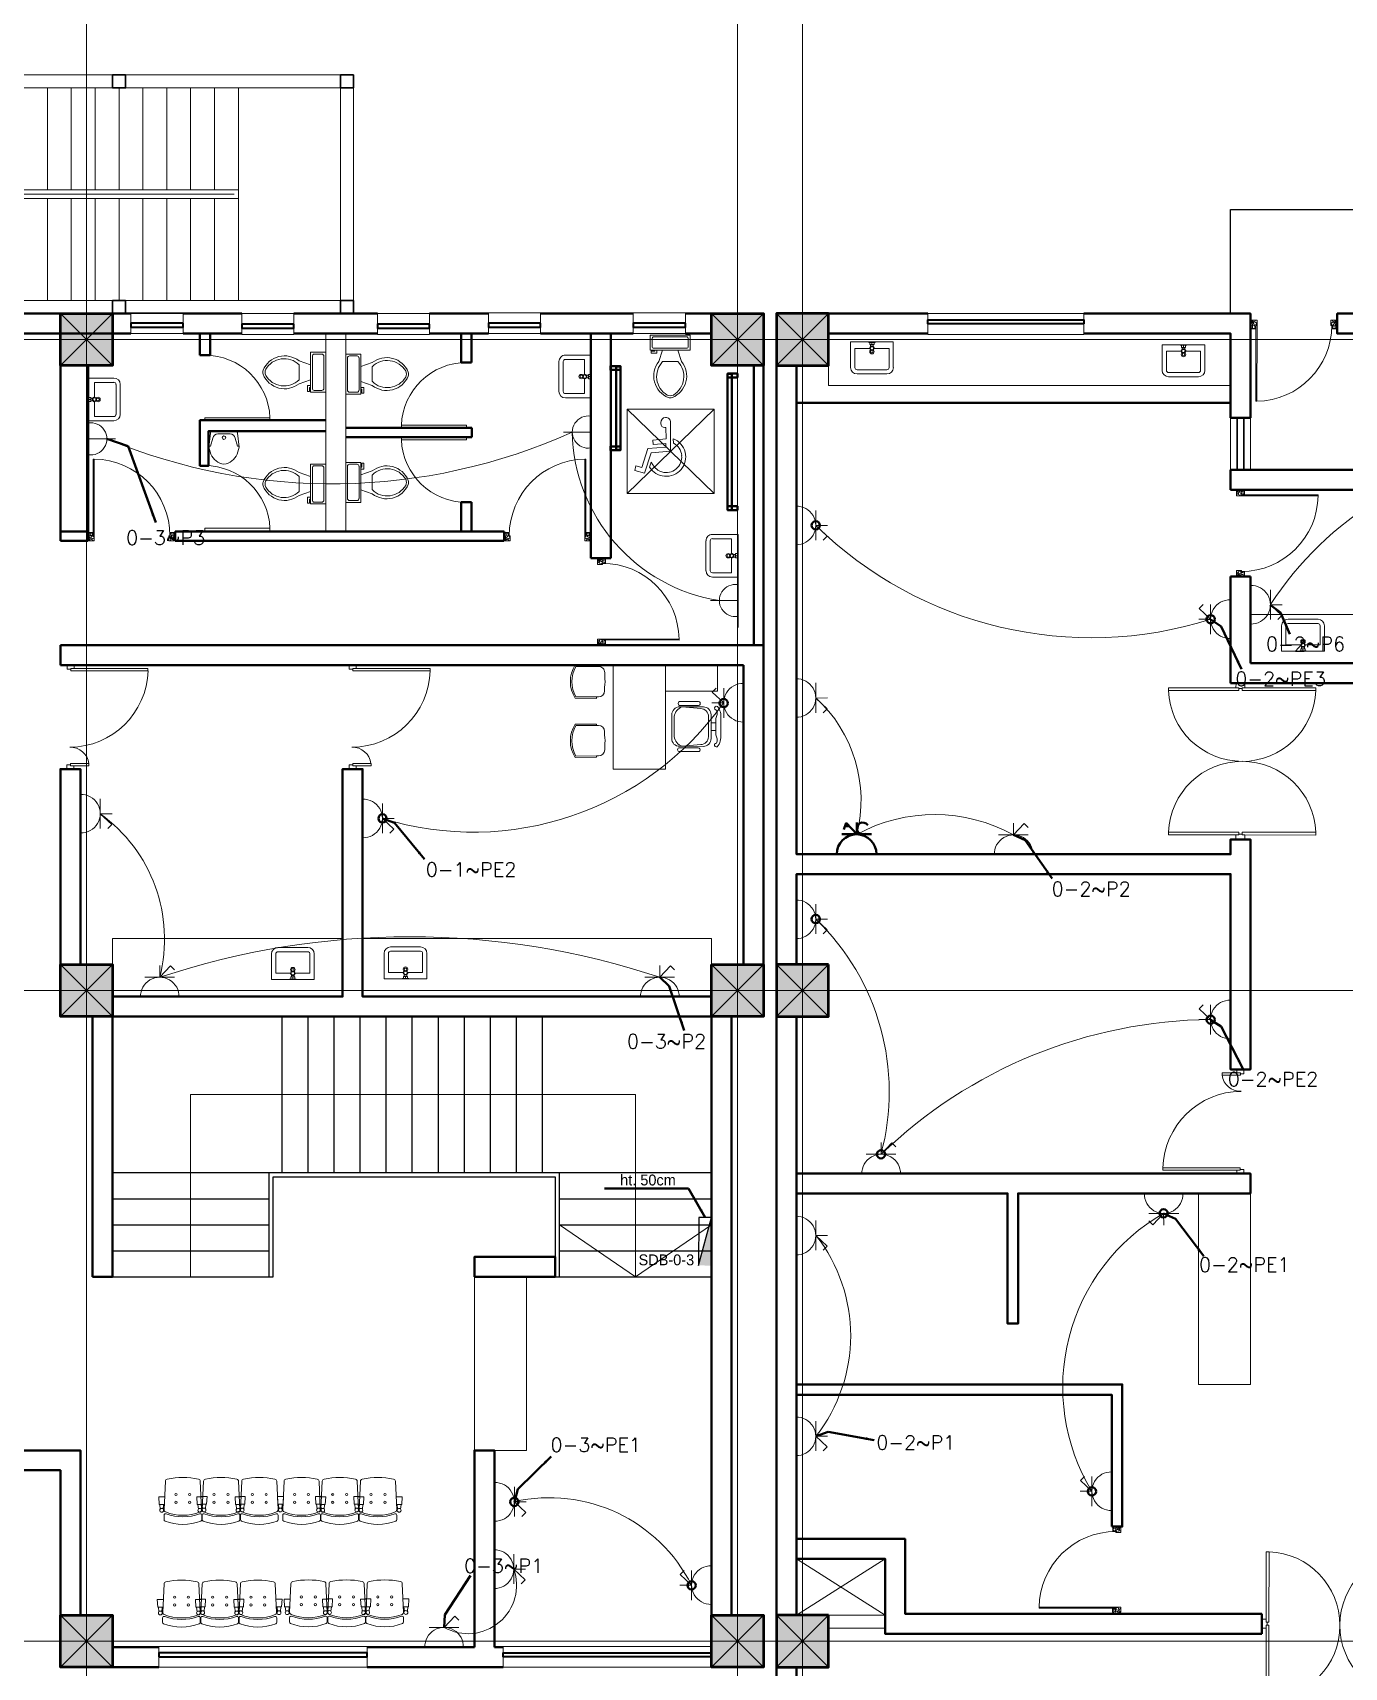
# Model space of a CAD drawing. Header units: millimetres. Extents: x 2390631 to 3337895, y 3598750 to 3969149.
# Drawn here: x 2454406 to 2469517, y 3828418 to 3847255 of the extents above; entities that cross this region are included whole.
import ezdxf

# ---------------------------------------------------------------- set-up
doc = ezdxf.new("R2010")
doc.units = ezdxf.units.MM
doc.header["$MEASUREMENT"] = 0
doc.linetypes.add('CENTER', pattern=[2, 1.25, -0.25, 0.25, -0.25])
doc.linetypes.add('DASHED', pattern=[0.75, 0.5, -0.25])
for name, color, linetype, lineweight in [('0newfurnture', 30, 'Continuous', 15), ('4 DB BOXES', 3, 'Continuous', 25), ('5 A power', 220, 'Continuous', 9), ('5 DB BOXES', 3, 'Continuous', 25), ('centreline', 52, 'CENTER', 5), ('Column-0.5', 14, 'Continuous', 50), ('Dimension- 0.15', 114, 'Continuous', 15), ('Dimension-137.5', 86, 'Continuous', 13), ('door', 41, 'Continuous', 5), ('Door Opening-0.09', 253, 'Continuous', 9), ('Frame-0.3', 24, 'Continuous', 30), ('furniture', 34, 'Continuous', 15), ('Furniture Hospital-0.09', 44, 'Continuous', 9), ('Hatch', 9, 'Continuous', 9), ('hidden lines', 205, 'DASHED', 5), ('Metal  workt-0.2', 13, 'Continuous', 20), ('Power Sockets City supply', 141, 'Continuous', 13), ('Sill Level', 140, 'Continuous', 20), ('stairs', 6, 'Continuous', 25), ('T-Fixture-0.09', 255, 'Continuous', 9), ('WALL 0.2', 7, 'Continuous', 20), ('wall 0.4', 7, 'Continuous', 40), ('WINDOW', 152, 'Continuous', 30), ('Windows Plan', 152, 'Continuous', 35)]:
    doc.layers.add(name, color=color, linetype=linetype, lineweight=lineweight)
for name, color, linetype in [('power socket Generator', 210, 'CENTER'), ('wire powered ups', 3, 'Continuous'), ('Wires', 1, 'Continuous')]:
    doc.layers.add(name, color=color, linetype=linetype)
doc.styles.add('arial.', font='arial.ttf')
doc.styles.add('romans', font='romans.shx')
doc.styles.get("Standard").update_dxf_attribs({"font": 'arial.ttf'})
doc.dimstyles.get("Standard").update_dxf_attribs({"dimtxt": 500, "dimasz": 100, "dimexe": 100, "dimexo": 200, "dimgap": 0.09, "dimtad": 0, "dimtoh": 1, "dimdec": 0, "dimzin": 0, "dimdsep": 46, "dimtxsty": 'Standard', "dimblk": 'DOT', "dimcen": 0, "dimclrd": 256, "dimclre": 256, "dimclrt": 256, "dimadec": 0, "dimazin": 0, "dimtfac": 1, "dimtdec": 0, "dimtofl": 0, "dimtmove": 0, "dimatfit": 3, "dimfxl": 1, "dimtolj": 1, "dimtzin": 0, "dimlwd": -1, "dimlwe": -1, "dimarcsym": 1})

# ---------------------------------------------------------------- blocks, each defined once
blk = doc.blocks.new("door 3'3")
at = {"layer": 'door'}
for p, q in [((82769.36, -31237.4), (82769.36, -31203.37)), ((82769.84, -31203.37), (82769.36, -31203.37)), ((82769.84, -31237.4), (82769.84, -31203.37))]:
    blk.add_line(p, q, dxfattribs=at)
at = {"layer": 'door', "ltscale": 80}
for points in [[(82769.84, -31239.84), (82767.36, -31239.84), (82767.36, -31239.37), (82766.88, -31239.37), (82766.88, -31236.38), (82767.36, -31236.38), (82767.36, -31235.91), (82769.36, -31235.91), (82769.36, -31237.4), (82769.84, -31237.4)], [(82802.93, -31239.84), (82805.41, -31239.84), (82805.41, -31239.37), (82805.88, -31239.37), (82805.88, -31236.38), (82805.41, -31236.38), (82805.41, -31235.91), (82803.4, -31235.91), (82803.4, -31237.4), (82802.93, -31237.4)]]:
    blk.add_lwpolyline(points, close=True, dxfattribs=at)
blk.add_arc((82769.36, -31237.4), 34.04, 0, 89.20471, dxfattribs=at)
at = {"layer": 'Hatch'}
for centre, radius, start, end in [((82768.07, -31239.12), 3.04, 64.81981, 103.53483), ((82757.2, -31236.2), 10.64, 342.68423, 1.60142), ((82764.36, -31235.92), 4.57, 311.03249, 0.21009), ((82804.7, -31239.12), 3.04, 76.46517, 115.18019), ((82808.41, -31235.92), 4.57, 179.78991, 228.96751), ((82815.57, -31236.2), 10.64, 178.39858, 197.31577), ((82767.7, -31239.85), 2.68, 36.75824, 107.53286), ((82767.27, -31240.34), 1.96, 14.76809, 101.35249), ((82767.3, -31236.13), 3.25, 271.0473, 321.53187), ((82805.07, -31239.85), 2.68, 72.46714, 143.24176), ((82805.47, -31236.13), 3.25, 218.46813, 268.9527), ((82805.49, -31240.34), 1.96, 78.64751, 165.23191)]:
    blk.add_arc(centre, radius, start, end, dxfattribs=at)
blk = doc.blocks.new('MAIN DOOR')
at = {"layer": 'door', "ltscale": 1000}
for points in [[(2313.47, 188.53), (2347.4, 188.53), (2347.4, 187.28), (2313.47, 187.28)], [(2381.32, 188.53), (2348.88, 188.53), (2348.88, 187.28), (2381.32, 187.28)]]:
    blk.add_lwpolyline(points, close=True, dxfattribs=at)
for points in [[(2346.08, 190.6), (2346.08, 188.53)], [(2348.88, 188.12), (2347.4, 188.12), (2347.4, 188.53), (2346.08, 188.53), (2346.08, 190.6), (2350.2, 190.6)], [(2347.4, 188.12), (2348.88, 188.12), (2348.88, 188.53), (2350.2, 188.53), (2350.2, 190.6), (2346.08, 190.6)], [(2350.2, 190.6), (2350.2, 188.53)], [(2313.41, 120.66), (2347.33, 120.66), (2347.33, 121.91), (2313.41, 121.91), (2313.41, 120.66)], [(2348.82, 121.07), (2347.33, 121.07), (2347.33, 120.66), (2346.01, 120.66), (2346.01, 118.6), (2350.14, 118.6)], [(2347.33, 121.07), (2348.82, 121.07), (2348.82, 120.66), (2350.14, 120.66), (2350.14, 118.6), (2346.01, 118.6)], [(2346.01, 118.6), (2346.01, 120.66)], [(2381.26, 120.66), (2348.82, 120.66), (2348.82, 121.91), (2381.26, 121.91), (2381.26, 120.66)], [(2350.14, 118.6), (2350.14, 120.66)]]:
    blk.add_lwpolyline(points, dxfattribs=at)
at = {"layer": 'Door Opening-0.09', "ltscale": 1000}
for centre, radius, start, end in [((2347.4, 188.53), 33.94, 182.11678, 357.88255), ((2347.33, 120.66), 33.95, 2.11669, 177.88264)]:
    blk.add_arc(centre, radius, start, end, dxfattribs=at)
at = {"layer": 'WINDOW', "ltscale": 5}
blk.add_line((2350.14, 190.6), (2350.14, 190.6), dxfattribs=at)
blk = doc.blocks.new('BANCAS')
at = {"layer": 'Furniture Hospital-0.09'}
for p, q in [((-0.236, -0.247), (-0.314, -0.247)), ((-0.309, -0.347), (-0.314, -0.247)), ((-0.241, -0.347), (-0.309, -0.347)), ((-0.294, -0.405), (-0.3, -0.347)), ((-0.256, -0.405), (-0.25, -0.347)), ((0.314, -0.25), (0.236, -0.25)), ((0.309, -0.35), (0.241, -0.35)), ((0.256, -0.409), (0.25, -0.35)), ((0.294, -0.409), (0.3, -0.35)), ((0.309, -0.35), (0.314, -0.25))]:
    blk.add_line(p, q, dxfattribs=at)
blk.add_lwpolyline([(0.227, -0.048, 0.346546), (0.203, -0.019, 0.095695), (-0.203, -0.019, 0.346546), (-0.227, -0.048), (-0.244, -0.417, 0.318973), (-0.225, -0.447, 0.193005), (0.225, -0.447, 0.318973), (0.244, -0.417)], format="xyb", close=True, dxfattribs=at)
blk.add_lwpolyline([(-0.245, -0.522), (-0.245, -0.489, -0.522832), (-0.218, -0.471, 0.18), (0.218, -0.471, -0.522832), (0.245, -0.489), (0.245, -0.547, -0.306573), (0.232, -0.565, -0.192782), (-0.232, -0.565, -0.306573), (-0.245, -0.547), (-0.245, -0.504)], format="xyb", dxfattribs=at)
for centre, radius in [((-0.09, -0.22), 0.015), ((0.09, -0.22), 0.015), ((-0.275, -0.422), 0.025), ((-0.09, -0.32), 0.015), ((0.09, -0.32), 0.015), ((0.275, -0.425), 0.025)]:
    blk.add_circle(centre, radius, dxfattribs=at)
blk = doc.blocks.new('A$C72AE6952')
at = {"ltscale": 20, "xscale": 800, "yscale": 800, "zscale": 800, "row_count": 1, "column_count": 3, "row_spacing": 0, "column_spacing": 440.0000000000001}
blk.add_blockref('BANCAS', (-440, 0), dxfattribs=at)
blk = doc.blocks.new("door 5'")
at = {"layer": 'door', "ltscale": 1000}
for points in [[(2177525, 4317078), (2177525, 4317062), (2177516, 4317062), (2177516, 4317020), (2177473, 4317020), (2177474, 4317105)], [(2177525, 4317062), (2177525, 4317105), (2177474, 4317105), (2177473, 4317020)], [(2177474, 4317105), (2177516, 4317105)], [(2178689, 4317076), (2178689, 4317060), (2178697, 4317060), (2178697, 4317018), (2178740, 4317018), (2178740, 4317104)], [(2178689, 4317060), (2178689, 4317104), (2178740, 4317104), (2178740, 4317018)], [(2177473, 4317020), (2177516, 4317020)], [(2178697, 4316120), (2178697, 4317060), (2178671, 4317060), (2178671, 4316120), (2178697, 4316120)], [(2178740, 4317018), (2178697, 4317018)]]:
    blk.add_lwpolyline(points, dxfattribs=at)
blk.add_lwpolyline([(2177516, 4316839), (2177516, 4317062), (2177543, 4317062), (2177543, 4316839)], close=True, dxfattribs=at)
at = {"layer": 'Door Opening-0.09', "ltscale": 1000}
for centre, radius, start, end in [((2177516, 4317062), 224, 276.6944, 2.344), ((2178697, 4317076), 957, 180.3416, 268.4244)]:
    blk.add_arc(centre, radius, start, end, dxfattribs=at)
at = {"layer": 'WINDOW', "ltscale": 5}
blk.add_line((2177474, 4317104), (2177474, 4317104), dxfattribs=at)
blk = doc.blocks.new('d1')
at = {"layer": 'door'}
for p, q in [((2442.75, 10745.72), (2408.32, 10745.72)), ((2442.75, 10746.15), (2408.33, 10746.15)), ((2408.33, 10746.15), (2408.33, 10745.72))]:
    blk.add_line(p, q, dxfattribs=at)
at = {"layer": 'door', "ltscale": 80}
for points in [[(2445, 10779.7), (2445, 10781.99), (2444.56, 10781.99), (2444.56, 10782.43), (2441.8, 10782.43), (2441.8, 10781.99), (2441.36, 10781.99), (2441.36, 10780.14), (2442.75, 10780.14), (2442.75, 10779.7)], [(2445, 10746.15), (2445, 10743.87), (2444.56, 10743.87), (2444.56, 10743.43), (2441.8, 10743.43), (2441.8, 10743.87), (2441.36, 10743.87), (2441.36, 10745.72), (2442.75, 10745.72), (2442.75, 10746.15)]]:
    blk.add_lwpolyline(points, close=True, dxfattribs=at)
at = {"layer": 'Door Opening-0.09', "ltscale": 80}
blk.add_arc((2442.75, 10745.72), 34.42, 90, 179.27403, dxfattribs=at)
at = {"layer": 'hidden lines'}
for centre, radius, start, end in [((2441.64, 10791.37), 9.82, 268.39858, 287.31577), ((2441.38, 10784.76), 4.22, 269.78991, 318.96751), ((2444.33, 10781.34), 2.81, 166.46517, 205.18019), ((2445.01, 10781.68), 2.48, 162.46714, 233.24176), ((2441.57, 10782.05), 3, 308.46813, 358.9527), ((2445.46, 10782.07), 1.81, 168.64751, 255.23191), ((2441.64, 10734.49), 9.82, 72.68423, 91.60142), ((2441.38, 10741.1), 4.22, 41.03249, 90.21009), ((2444.33, 10744.52), 2.81, 154.81981, 193.53483), ((2445.01, 10744.18), 2.48, 126.75824, 197.53286), ((2441.57, 10743.81), 3, 1.0473, 51.53187), ((2445.46, 10743.79), 1.81, 104.76809, 191.35249)]:
    blk.add_arc(centre, radius, start, end, dxfattribs=at)
blk = doc.blocks.new('sems')
at = {"layer": 'Dimension- 0.15', "ltscale": 5}
h = blk.add_hatch(dxfattribs=at)
h.set_pattern_fill('ANSI31', color=256, scale=25.555556)
h.set_pattern_definition([(45, (55035.0093, 4945698.8337), (-2.258813329, 2.258813329), [])])
h.paths.add_polyline_path([(2173550, 4150430), (2173550, 4150489), (2173491, 4150489, 0.414214)])
h.paths.add_polyline_path([(2173550, 4150430, 0.414214), (2173609, 4150489), (2173550, 4150489)])
h.paths.add_polyline_path([(2173550, 4150489), (2173609, 4150489, 0.414214), (2173550, 4150548)])
h.paths.add_polyline_path([(2173491, 4150489), (2173550, 4150489), (2173550, 4150548, 0.414214)])
for p, q in [((2174664, 4150546), (2174664, 4150431)), ((2174894, 4150489), (2174664, 4150546)), ((2174664, 4150431), (2174894, 4150489))]:
    blk.add_line(p, q, dxfattribs=at)
blk.add_lwpolyline([(2174664, 4150489), (2173550, 4150489)], dxfattribs=at)
blk.add_circle((2173550, 4150489), 59.1, dxfattribs=at)
blk.add_solid([(2174664, 4150546), (2174894, 4150489), (2174664, 4150431)], dxfattribs=at)
at = {"layer": 'Dimension-137.5', "ltscale": 5}
blk.add_line((2174664, 4150489), (2174894, 4150489), dxfattribs=at)
at = {"layer": 'Frame-0.3'}
for points in [[(2174450, 4151281), (2174450, 4151131), (2174600, 4151131), (2174600, 4151281)], [(2177075, 4151281), (2177075, 4151131), (2177225, 4151131), (2177225, 4151281)], [(2179700, 4151281), (2179700, 4151131), (2179850, 4151131), (2179850, 4151281)], [(2174450, 4148681), (2174450, 4148531), (2174600, 4148531), (2174600, 4148681)], [(2177075, 4148531), (2177075, 4148681), (2177225, 4148681), (2177225, 4148531)], [(2179700, 4148531), (2179700, 4148681), (2179850, 4148681), (2179850, 4148531)]]:
    blk.add_lwpolyline(points, close=True, dxfattribs=at)
at = {"layer": 'Metal  workt-0.2', "ltscale": 5}
for p, q in [((2174600, 4151281), (2179700, 4151281)), ((2175775, 4151131), (2175775, 4149956)), ((2176050, 4151131), (2176050, 4149956)), ((2176325, 4151131), (2176325, 4149956)), ((2176600, 4151131), (2176600, 4149956)), ((2176875, 4151131), (2176875, 4149956)), ((2177150, 4151131), (2177150, 4149956)), ((2177425, 4151131), (2177425, 4149956)), ((2177700, 4151131), (2177700, 4149956)), ((2177975, 4151131), (2177975, 4149956)), ((2178250, 4151131), (2178250, 4149956)), ((2178525, 4151131), (2178525, 4149956)), ((2179700, 4148681), (2179700, 4151131)), ((2175775, 4149856), (2175775, 4148681)), ((2176050, 4149856), (2176050, 4148681)), ((2176325, 4149856), (2176325, 4148681)), ((2176600, 4149856), (2176600, 4148681)), ((2176875, 4149856), (2176875, 4148681)), ((2177150, 4149856), (2177150, 4148681)), ((2177425, 4149856), (2177425, 4148681)), ((2177700, 4149856), (2177700, 4148681)), ((2177975, 4149856), (2177975, 4148681)), ((2178250, 4149856), (2178250, 4148681)), ((2178525, 4149856), (2178525, 4148681)), ((2175775, 4148531), (2174600, 4148531))]:
    blk.add_line(p, q, dxfattribs=at)
at = {"layer": 'Metal  workt-0.2'}
for points in [[(2177075, 4148531), (2179850, 4148531), (2179850, 4151131), (2174450, 4151131), (2174450, 4148531), (2174600, 4148531)], [(2179700, 4151131), (2174600, 4151131)], [(2174450, 4149851), (2173550, 4149847)], [(2179700, 4148681), (2175775, 4148681), (2175775, 4148531), (2176745, 4148531)]]:
    blk.add_lwpolyline(points, dxfattribs=at)
for points in [[(2175775, 4149956), (2175775, 4149856), (2178525, 4149856), (2178525, 4149956)], [(2175825, 4149906), (2175825, 4149906), (2178475, 4149906), (2178475, 4149906)]]:
    blk.add_lwpolyline(points, close=True, dxfattribs=at)
at = {"layer": 'stairs', "ltscale": 5}
for p, q in [((2173850, 4151131), (2173850, 4149848)), ((2174150, 4151131), (2174150, 4149849)), ((2174450, 4151281), (2174450, 4148531))]:
    blk.add_line(p, q, dxfattribs=at)
for points in [[(2173550, 4149847), (2173550, 4151131)], [(2174450, 4151131), (2173550, 4151131)]]:
    blk.add_lwpolyline(points, dxfattribs=at)
blk = doc.blocks.new('2ft column')
at = {"layer": 'Hatch', "ltscale": 5}
h = blk.add_hatch(color=256, dxfattribs=at)
h.dxf.hatch_style = 1
h.paths.add_polyline_path([(2207385, 4176559), (2207985, 4176559), (2207985, 4175959), (2207385, 4175959)])
at = {"layer": 'Column-0.5', "ltscale": 5}
blk.add_lwpolyline([(2207385, 4176559), (2207985, 4176559), (2207985, 4175959), (2207385, 4175959)], close=True, dxfattribs=at)
at = {"layer": 'Defpoints', "ltscale": 5}
for points in [[(2207985, 4176559), (2207385, 4175959)], [(2207985, 4175959), (2207385, 4176559)]]:
    blk.add_lwpolyline(points, dxfattribs=at)
blk = doc.blocks.new('main grid')
at = {"layer": 'centreline', "ltscale": 5}
for p, q in [((2533911, 4018930), (2533911, 3991299)), ((2541411, 4018930), (2541411, 3976624)), ((2542161, 4018930), (2542161, 3976624)), ((2559988, 4011172), (2515645, 4011172)), ((2559988, 4003672), (2515645, 4003672)), ((2559388, 3996172), (2515045, 3996172)), ((2559988, 3996172), (2515645, 3996172))]:
    blk.add_line(p, q, dxfattribs=at)
at = {"layer": 'Hatch'}
for p in [(326226, -165087), (333726, -165087), (326226, -172587), (333726, -172587), (326226, -180087), (333726, -180087)]:
    blk.add_blockref('2ft column', p, dxfattribs=at)
at = {"layer": 'Hatch', "xscale": -1}
for p in [(4749846, -165087), (4749846, -172587), (4749846, -180087)]:
    blk.add_blockref('2ft column', p, dxfattribs=at)
blk = doc.blocks.new('IP1')
at = {"layer": 'WALL 0.2', "ltscale": 5}
for points in [[(2535111, 3946693), (2535111, 3948793), (2539161, 3948793)], [(2539161, 3948793), (2540236, 3948793), (2540236, 3946693)], [(2539361, 3947293), (2540236, 3946693), (2541111, 3947293)]]:
    blk.add_lwpolyline(points, dxfattribs=at)
blk = doc.blocks.new('TAP')
at = {"layer": 'Furniture Hospital-0.09', "linetype": 'Continuous'}
for p, q in [((0, 38), (0, -38)), ((5, 38), (0, 38)), ((5, 38), (5, -38)), ((30, 25), (5, 25)), ((30, 0), (5, 0)), ((30, 25), (30, -25)), ((56, 16), (30, 16)), ((51, 7), (48, 8)), ((59, 19), (57, 22)), ((73, 24), (73, 27)), ((88, 20), (89, 22)), ((97, 15), (125, 12)), ((97, 8), (100, 9)), ((5, -38), (0, -38)), ((30, -25), (5, -25)), ((56, -16), (30, -16)), ((51, -8), (48, -9)), ((60, -20), (58, -22)), ((74, -24), (74, -27)), ((88, -19), (90, -22)), ((97, -7), (100, -8)), ((97, -15), (125, -12))]:
    blk.add_line(p, q, dxfattribs=at)
for radius in [21.2, 19.7]:
    blk.add_circle((74, 0), radius, dxfattribs=at)
for centre, radius, start, end in [((74, 0), 27.2, 163.0512, 199.0512), ((74, 0), 24.2, 127.0512, 163.0512), ((74, 0), 27.2, 91.0512, 127.0512), ((74, 0), 24.2, 55.0512, 91.0512), ((74, 0), 27.2, 19.0512, 55.0512), ((74, 0), 24.2, 343.0512, 19.0512), ((95, 0), 32.6, 337.45, 22.55), ((74, 0), 24.2, 199.0512, 235.0512), ((74, 0), 27.2, 235.0512, 271.0512), ((74, 0), 24.2, 271.0512, 307.0512), ((74, 0), 27.2, 307.0512, 343.0512)]:
    blk.add_arc(centre, radius, start, end, dxfattribs=at)
blk = doc.blocks.new('bazin')
at = {"layer": '0newfurnture', "ltscale": 5}
for p, q in [((2434577, 4011590), (2435069, 4011590)), ((2434577, 4011295), (2434577, 4011590)), ((2435069, 4011590), (2435069, 4011295)), ((2434626, 4011295), (2434626, 4011516)), ((2434626, 4011516), (2434799, 4011516)), ((2434847, 4011516), (2435020, 4011516)), ((2435020, 4011516), (2435020, 4011295)), ((2434996, 4011270), (2434651, 4011270)), ((2434996, 4011221), (2434651, 4011221))]:
    blk.add_line(p, q, dxfattribs=at)
blk.add_circle((2434823, 4011477), 25.6, dxfattribs=at)
for centre, radius, start, end in [((2434651, 4011295), 73.8, 180, 270), ((2434651, 4011295), 24.6, 180, 270), ((2434996, 4011295), 73.8, 270, 0), ((2434996, 4011295), 24.6, 270, 0)]:
    blk.add_arc(centre, radius, start, end, dxfattribs=at)
at = {"layer": '0newfurnture', "ltscale": 5, "xscale": 0.9842520018725999, "yscale": 0.9842520018725999, "zscale": 0.9842520018725999, "rotation": 270}
blk.add_blockref('TAP', (2434823, 4011590), dxfattribs=at)
blk = doc.blocks.new('Toilet - top')
at = {"layer": 'Furniture Hospital-0.09'}
for p, q in [((-10, -8.5), (-8, -8.5)), ((-10, -9.5), (-10, -8.5)), ((-8, -8.5), (-8, -8)), ((-7, -8), (-7, -9.5)), ((-4, -8), (-6, -14)), ((4, -8), (6, -14)), ((9.5, -6), (9.5, -2)), ((-7, -9.5), (-10, -9.5)), ((4, -14), (-4, -14))]:
    blk.add_line(p, q, dxfattribs=at)
blk.add_lwpolyline([(10.5, -8), (10.5, 0), (-10.5, 0), (-10.5, -8)], close=True, dxfattribs=at)
for points in [[(-9.5, -2), (-9.5, -6)], [(8.5, -1), (-8.5, -1)], [(-8.5, -7), (8.5, -7)]]:
    blk.add_lwpolyline(points, dxfattribs=at)
for centre, radius, start, end in [((-8.62, -1.88), 0.884, 81.8699, 188.1301), ((-8.62, -6.12), 0.884, 171.8699, 278.1301), ((8.62, -1.88), 0.884, 351.8699, 98.1301), ((8.62, -6.12), 0.884, 261.8699, 8.1301), ((3.52, -21.58), 12.17, 141.46911, 247.97143), ((4.2, -21.82), 11.33, 136.36773, 238.94682), ((-3.52, -21.58), 12.17, 292.02843, 38.53071), ((-4.2, -21.82), 11.33, 301.05301, 43.63209), ((0, -27.88), 4, 245.73182, 294.26817), ((0, -29), 4, 254.86053, 285.13947)]:
    blk.add_arc(centre, radius, start, end, dxfattribs=at)
blk = doc.blocks.new('26 door')
at = {"layer": 'door'}
blk.add_line((42654.7, -717.83), (42654.7, -716.68), dxfattribs=at)
at = {"layer": 'door', "ltscale": 5}
blk.add_lwpolyline([(42654.7, -716.68), (42684.73, -716.68), (42684.73, -717.83), (42654.7, -717.83)], dxfattribs=at)
at = {"layer": 'Door Opening-0.09'}
blk.add_arc((42654.79, -717.79), 29.96, 2.13581, 90.17937, dxfattribs=at)
blk = doc.blocks.new('TIA UR Plan-flat-1')
at = {"layer": 'Furniture Hospital-0.09'}
for points in [[(-186, 175), (-265, 150, 0.270578), (-380, 0, 0.556713)], [(-186, -175), (-265, -150, -0.270578), (-380, 0, -0.556713)], [(0, 0), (0, 132, 0.414214), (-25, 157), (-186, 175)], [(0, 0), (0, -132, -0.414214), (-25, -157), (-186, -175)], [(-174, 175), (-174, 154), (-81, 130, -0.321575), (-32, 71), (-32, 0)], [(-174, -175), (-174, -154), (-81, -130, 0.321575), (-32, -71), (-32, 0)]]:
    blk.add_lwpolyline(points, format="xyb", dxfattribs=at)
blk.add_circle((-75, 0), 20, dxfattribs=at)
blk = doc.blocks.new('Wheel Chair')
at = {"layer": 'T-Fixture-0.09'}
blk.add_lwpolyline([(-130, -183, -0.239978), (-223, 0, -0.243341), (-129, 182), (-128, 182, -0.241316), (75, 211), (76, 211, -0.238142), (218, 65), (184, 14), (173, 51, 0.192657), (94, 153), (94, 154, 0.25323), (-74, 162), (-74, 161, 0.245902), (-174, 27), (-175, 27, 0.247474), (-120, -132), (-128, -181)], format="xyb", dxfattribs=at)
blk.add_lwpolyline([(305, 47), (366, 13), (392, 59), (290, 117), (158, -89), (-63, -51), (-146, -374, 0.423515), (-104, -442), (-103, -442, 0.413314), (-35, -399), (-32, -388, 0.409265), (-67, -332), (-80, -330), (-48, -201), (105, -227), (113, -178), (-33, -153), (-23, -112), (182, -146)], format="xyb", close=True, dxfattribs=at)
blk = doc.blocks.new('ADHIKRIT')
at = {"layer": 'furniture'}
for p, q in [((900, 1351), (0, 1351)), ((0, 1351), (0, -450)), ((0, 741), (0, 1351)), ((900, -450), (900, 1351)), ((1187, 1145), (1558, 1147)), ((1187, 1145), (1187, 1121)), ((-245, 1046), (-569, 1047)), ((-245, 980), (-569, 981)), ((1048, 956), (1048, 1014)), ((1187, 1121), (1153, 1121)), ((1187, 1121), (1545, 1123)), ((-789, 683), (-869, 683)), ((1050, 758), (1050, 711)), ((1050, 700), (1050, 711)), ((1189, 595), (1157, 595)), ((1187, 595), (1187, 571)), ((1187, 571), (1558, 573)), ((1189, 595), (1286, 595)), ((1287, 595), (1545, 597)), ((-789, 547), (-869, 547)), ((-900, 0), (0, 0)), ((-900, -450), (-900, 0)), ((-247, 247), (-571, 248)), ((-247, 182), (-571, 182)), ((1189, 102), (1157, 102)), ((1187, 126), (1558, 124)), ((1187, 102), (1187, 126)), ((1189, 102), (1286, 101)), ((1287, 101), (1545, 100)), ((1048, -260), (1048, -318)), ((1050, -4), (1050, -14)), ((1050, -61), (1050, -14)), ((0, -450), (-900, -450)), ((0, -450), (900, -450)), ((1187, -425), (1153, -425)), ((1187, -425), (1545, -426)), ((1187, -449), (1187, -425)), ((1187, -449), (1558, -450))]:
    blk.add_line(p, q, dxfattribs=at)
for points in [[(-897, 962, 0.207066), (-957, 755), (-957, 615)], [(-885, 900, 0.214578), (-869, 755), (-869, 615)], [(-110, 614), (-109, 818, 0.414214), (-246, 955), (-655, 956, 0.418376), (-789, 820), (-789, 615)], [(-153, 614), (-152, 788, 0.28028), (-288, 955), (-610, 925, 0.418376), (-744, 789), (-745, 615)], [(-899, 268, -0.207066), (-958, 476), (-957, 615)], [(-886, 330, -0.214578), (-870, 475), (-869, 615)], [(-110, 614), (-110, 409, -0.414214), (-247, 273), (-656, 274, -0.418376), (-790, 410), (-789, 615)], [(-153, 614), (-153, 440, -0.28028), (-290, 273), (-612, 304, -0.418376), (-745, 441), (-745, 615)]]:
    blk.add_lwpolyline(points, format="xyb", dxfattribs=at)
for centre, radius, start, end in [((1099, 860), 542, 328.0257, 31.9845), ((-881, 933), 33.3, 262.3354, 120.0474), ((-569, 1014), 32.9, 89.8702, 269.8702), ((-245, 1013), 32.9, 269.8702, 89.8702), ((1753, 864), 711, 172.5908, 188.6233), ((1154, 1015), 106, 90.3083, 180.3083), ((1203, 1157), 39.5, 294.3355, 296.5711), ((1099, 860), 518, 329.4756, 30.5244), ((1157, 701), 106, 180.3083, 270.3083), ((-882, 297), 33.3, 239.693, 97.4051), ((-571, 215), 32.9, 89.8702, 269.8702), ((-253, 214), 33.4, 280.4483, 79.5122), ((1157, -4), 106, 89.6917, 179.6917), ((1099, -163), 518, 329.4756, 30.5244), ((1099, -163), 542, 328.0155, 31.9743), ((1753, -168), 711, 171.3767, 187.4092), ((1154, -319), 106, 179.6917, 269.6917), ((1203, -461), 39.5, 63.4289, 65.6645)]:
    blk.add_arc(centre, radius, start, end, dxfattribs=at)
blk = doc.blocks.new('w1')
at = {"layer": 'Sill Level'}
blk.add_lwpolyline([(2460641, 3827503), (2460641, 3825103), (2460401, 3825103), (2460401, 3827503)], close=True, dxfattribs=at)
at = {"layer": 'Windows Plan'}
blk.add_lwpolyline([(2460521, 3825103), (2460521, 3827503), (2460473, 3827503), (2460473, 3825103)], close=True, dxfattribs=at)
blk = doc.blocks.new('v2')
at = {"layer": 'Sill Level'}
blk.add_lwpolyline([(2448277, 3818910), (2448877, 3818910), (2448877, 3818670), (2448277, 3818670)], close=True, dxfattribs=at)
at = {"layer": 'Windows Plan'}
blk.add_lwpolyline([(2448877, 3818790), (2448277, 3818790), (2448277, 3818743), (2448877, 3818743)], close=True, dxfattribs=at)
blk = doc.blocks.new('v18')
at = {"layer": 'Sill Level'}
blk.add_lwpolyline([(2462914, 3850453), (2464714, 3850453), (2464714, 3850693), (2462914, 3850693)], close=True, dxfattribs=at)
at = {"layer": 'Windows Plan'}
blk.add_lwpolyline([(2464714, 3850573), (2462914, 3850573), (2462914, 3850620), (2464714, 3850620)], close=True, dxfattribs=at)
blk = doc.blocks.new('15A N soc')
at = {"layer": 'Power Sockets City supply', "color": 244, "lineweight": 13, "true_color": 0x991b1e}
for p, q in [((52222.6282, 99516.2064), (52222.4926, 99516.2064)), ((52222.5612, 99516.2064), (52222.5611, 99516.2603)), ((52222.5612, 99516.2064), (52222.6099, 99516.2585)), ((52222.6099, 99516.2585), (52222.6282, 99516.2401)), ((52222.4338, 99516.1156), (52222.6863, 99516.1156))]:
    blk.add_line(p, q, dxfattribs=at)
blk.add_arc((52222.5612, 99516.1182), 0.0881, 358.32, 181.68, dxfattribs=at)
blk = doc.blocks.new('5A soc')
at = {"layer": '5 A power', "lineweight": 18}
for p, q in [((895571.9, -137969.1), (895571.9, -137872.1)), ((895476.6, -137969.1), (895667.1, -137969.1))]:
    blk.add_line(p, q, dxfattribs=at)
blk.add_arc((895571.9, -137960.1), 57.1, 350.91221, 189.08779, dxfattribs=at)
blk = doc.blocks.new('FDB')
at = {"layer": '4 DB BOXES'}
blk.add_hatch(color=256, dxfattribs=at).paths.add_polyline_path([(-65075.48, -197982.42), (-65075.48, -197977), (-65095.76, -197982.42)])
for p, q in [((-65095.76, -197982.42), (-65095.76, -197977)), ((-65095.76, -197977), (-65075.48, -197977)), ((-65075.48, -197977), (-65095.76, -197982.42)), ((-65075.48, -197982.42), (-65095.76, -197982.42))]:
    blk.add_line(p, q, dxfattribs=at)
blk = doc.blocks.new('_Dot')
at = {"color": 0, "linetype": 'ByBlock', "lineweight": -2}
blk.add_line((-0.5, 0), (-1, 0), dxfattribs=at)
at = {"color": 0, "linetype": 'ByBlock', "lineweight": -3, "const_width": 0.5}
blk.add_lwpolyline([(-0.25, 0, 1), (0.25, 0, 1)], format="xyb", close=True, dxfattribs=at)
blk = doc.blocks.new('AC Power Socket')
at = {"layer": 'wall 0.4', "color": 114, "ltscale": 5, "true_color": 0x139b48}
for p, q in [((2405368, 3836252), (2405340, 3836174)), ((2405354, 3836213), (2405405, 3836212)), ((2405491, 3836120), (2405368, 3836252)), ((2405491, 3836256), (2405491, 3836120)), ((2405318, 3836120), (2405660, 3836120)), ((2405170, 3835891), (2405807, 3835891))]:
    blk.add_line(p, q, dxfattribs=at)
for centre, radius, start, end in [((2405559, 3836188), 67.6, 32.4797, 294.3307), ((2405488, 3835891), 229, 0, 180)]:
    blk.add_arc(centre, radius, start, end, dxfattribs=at)

msp = doc.modelspace()

# ---------------------------------------------------------------- linework, layer by layer
at = {"layer": '0newfurnture', "ltscale": 5}
for p, q in [((2457782, 3841508), (2457782, 3843788)), ((2458012, 3841508), (2458012, 3843788))]:
    msp.add_line(p, q, dxfattribs=at)
msp.add_lwpolyline([(2466518, 3843788), (2468206, 3843788), (2468206, 3843188), (2463576, 3843188), (2463576, 3843788), (2464718, 3843788)], dxfattribs=at)
for points in [[(2468436, 3839988), (2472116, 3839988), (2472116, 3840552), (2468436, 3840552)], [(2455326, 3836818), (2457977, 3836818), (2457977, 3836218), (2455326, 3836218)], [(2458207, 3836818), (2462226, 3836818), (2462226, 3836218), (2458207, 3836218)]]:
    msp.add_lwpolyline(points, close=True, dxfattribs=at)
at = {"layer": 'centreline', "ltscale": 5}
for p, q in [((2455026, 3851476), (2455026, 3823845)), ((2486994, 3828718), (2444474, 3828718))]:
    msp.add_line(p, q, dxfattribs=at)
at = {"layer": 'Door Opening-0.09'}
msp.add_lwpolyline([(2461256, 3842917), (2462256, 3842917), (2462256, 3841945), (2461256, 3841945)], close=True, dxfattribs=at)
for points in [[(2462256, 3842917), (2461256, 3841945)], [(2461256, 3842917), (2462256, 3841945)]]:
    msp.add_lwpolyline(points, dxfattribs=at)
at = {"layer": 'Furniture Hospital-0.09', "ltscale": 30}
for points in [[(2468436, 3833878), (2467836, 3833878), (2467836, 3831678), (2468436, 3831678)], [(2460096, 3832918), (2459496, 3832918), (2459496, 3830918), (2460096, 3830918)]]:
    msp.add_lwpolyline(points, close=True, dxfattribs=at)
at = {"layer": 'Hatch', "ltscale": 5}
for points in [[(2464226, 3829668), (2463206, 3829018)], [(2463206, 3829668), (2464226, 3829018)]]:
    msp.add_lwpolyline(points, dxfattribs=at)
at = {"layer": 'stairs', "ltscale": 5}
for points in [[(2468207, 3844018), (2468207, 3845218), (2479776, 3845218), (2479776, 3836518)], [(2457276, 3835918), (2457276, 3834118)], [(2457576, 3835918), (2457576, 3834118)], [(2457876, 3835918), (2457876, 3834118)], [(2458176, 3835918), (2458176, 3834118)], [(2458476, 3835918), (2458476, 3834118)], [(2458776, 3835918), (2458776, 3834118)], [(2459076, 3835918), (2459076, 3834118)], [(2459376, 3835918), (2459376, 3834118)], [(2459676, 3835918), (2459676, 3834118)], [(2459976, 3835918), (2459976, 3834118)], [(2460276, 3835918), (2460276, 3834118)], [(2455326, 3834118), (2462226, 3834118)], [(2457126, 3834118), (2457126, 3832918), (2457176, 3832918), (2457176, 3834068), (2460426, 3834068), (2460426, 3832918), (2460476, 3832918), (2460476, 3834118)], [(2455326, 3833818), (2457126, 3833818)], [(2460476, 3833818), (2462226, 3833818)], [(2455326, 3833518), (2457126, 3833518)], [(2460476, 3833518), (2462226, 3833518)], [(2455326, 3833218), (2457126, 3833218)], [(2460476, 3833218), (2462226, 3833218)], [(2455326, 3832918), (2457126, 3832918)], [(2460476, 3832918), (2462226, 3832918)]]:
    msp.add_lwpolyline(points, dxfattribs=at)
at = {"layer": 'WALL 0.2', "ltscale": 5}
for points in [[(2468206, 3842818), (2468206, 3842218)], [(2468436, 3842818), (2468436, 3842218)], [(2463576, 3829018), (2464226, 3829018)], [(2463576, 3828868), (2464226, 3828868)]]:
    msp.add_lwpolyline(points, dxfattribs=at)
at = {"layer": 'wall 0.4', "ltscale": 5}
for p, q in [((2460838, 3841198), (2460838, 3843788)), ((2461068, 3841198), (2461068, 3843788)), ((2454726, 3841398), (2454726, 3843418)), ((2455046, 3841398), (2455046, 3843418)), ((2462716, 3843418), (2462716, 3840198)), ((2462826, 3843418), (2462826, 3840198)), ((2463206, 3842990), (2468206, 3842990)), ((2458012, 3842703), (2459465, 3842703)), ((2458012, 3842593), (2459465, 3842593)), ((2459465, 3842703), (2459465, 3842593)), ((2468206, 3841988), (2468206, 3842218)), ((2468206, 3842218), (2472346, 3842218)), ((2472346, 3841988), (2468206, 3841988)), ((2455046, 3841508), (2454726, 3841508)), ((2459838, 3841508), (2456046, 3841508)), ((2456046, 3841508), (2456046, 3841398)), ((2459838, 3841508), (2459838, 3841398)), ((2455046, 3841398), (2454726, 3841398)), ((2459838, 3841398), (2456046, 3841398)), ((2461068, 3841198), (2460838, 3841198)), ((2468206, 3839758), (2468206, 3840988)), ((2468206, 3840988), (2468436, 3840988)), ((2468436, 3840988), (2468436, 3839988)), ((2454726, 3840198), (2454726, 3839968)), ((2462826, 3840198), (2454726, 3840198)), ((2462826, 3836518), (2462826, 3840198)), ((2462976, 3839968), (2462976, 3840198)), ((2454726, 3839968), (2462596, 3839968)), ((2462596, 3836518), (2462596, 3839968)), ((2468436, 3839988), (2472116, 3839988)), ((2472116, 3839758), (2468206, 3839758)), ((2455096, 3832918), (2455096, 3835918)), ((2455326, 3835918), (2455326, 3832918)), ((2455326, 3832918), (2455096, 3832918)), ((2465174, 3829035), (2466838, 3829035)), ((2468566, 3828805), (2468566, 3829035))]:
    msp.add_line(p, q, dxfattribs=at)
for points in [[(2455538, 3844018), (2453926, 3844018)], [(2456816, 3844018), (2456138, 3844018)], [(2456941, 3844018), (2456941, 3844018)], [(2458378, 3844018), (2457416, 3844018)], [(2459656, 3844018), (2458978, 3844018)], [(2461326, 3844018), (2460256, 3844018)], [(2462226, 3844018), (2461926, 3844018)], [(2463576, 3844018), (2464718, 3844018)], [(2466518, 3844018), (2468436, 3844018), (2468436, 3842818), (2468206, 3842818), (2468206, 3843788), (2466518, 3843788)], [(2470476, 3844018), (2469436, 3844018), (2469436, 3843788), (2470476, 3843788)], [(2455538, 3843788), (2453926, 3843788)], [(2456816, 3843788), (2456138, 3843788)], [(2458378, 3843788), (2457416, 3843788)], [(2459656, 3843788), (2458978, 3843788)], [(2461326, 3843788), (2460256, 3843788)], [(2462226, 3843788), (2461926, 3843788)], [(2464718, 3843788), (2463576, 3843788)], [(2462976, 3843418), (2462976, 3836518)], [(2463206, 3843418), (2463206, 3837788), (2468206, 3837788), (2468206, 3837958), (2468436, 3837958), (2468436, 3835308), (2468206, 3835308), (2468206, 3837558), (2463206, 3837558), (2463206, 3836518)], [(2457782, 3842663), (2456432, 3842663), (2456432, 3842265), (2456332, 3842265), (2456332, 3842788), (2457782, 3842788)], [(2454726, 3836518), (2454726, 3838768), (2454956, 3838768), (2454956, 3836518)], [(2455326, 3836148), (2457977, 3836148), (2457977, 3838768), (2458207, 3838768), (2458207, 3836148), (2462226, 3836148)], [(2455326, 3835918), (2462226, 3835918)], [(2462226, 3835918), (2462226, 3829018)], [(2462456, 3829018), (2462456, 3835918)], [(2462976, 3835918), (2462976, 3829018)], [(2463206, 3835918), (2463206, 3829018)], [(2463206, 3834108), (2468436, 3834108), (2468436, 3833878), (2465758, 3833878), (2465758, 3832378), (2465638, 3832378), (2465638, 3833878), (2463206, 3833878)], [(2463206, 3831678), (2466958, 3831678), (2466958, 3830039), (2466838, 3830039)], [(2466838, 3830039), (2466838, 3831558), (2463206, 3831558)], [(2454956, 3829018), (2454956, 3830918), (2453776, 3830918), (2453776, 3830688), (2454726, 3830688), (2454726, 3829018)], [(2459726, 3828648), (2459726, 3830918), (2459496, 3830918), (2459496, 3828648)], [(2463206, 3829898), (2464456, 3829898), (2464456, 3829035), (2468566, 3829035)], [(2463206, 3829668), (2464226, 3829668), (2464226, 3828805), (2468566, 3828805)], [(2455326, 3828648), (2455861, 3828648)], [(2458261, 3828648), (2459496, 3828648)], [(2459726, 3828648), (2459826, 3828648)], [(2455326, 3828418), (2455861, 3828418)], [(2458261, 3828418), (2459826, 3828418)], [(2462976, 3828418), (2462976, 3828043), (2463206, 3828043), (2463206, 3828418)]]:
    msp.add_lwpolyline(points, dxfattribs=at)
for points in [[(2456332, 3843538), (2456450, 3843538), (2456450, 3843788), (2456332, 3843788)], [(2459462, 3843453), (2459344, 3843453), (2459344, 3843788), (2459462, 3843788)], [(2461177, 3843368), (2461177, 3843412), (2461062, 3843412), (2461062, 3843368)], [(2461128, 3842446), (2461128, 3843409), (2461177, 3843409), (2461177, 3842446)], [(2462412, 3843282), (2462412, 3843326), (2462526, 3843326), (2462526, 3843282)], [(2462461, 3841754), (2462461, 3843323), (2462412, 3843323), (2462412, 3841754)], [(2461177, 3842487), (2461177, 3842443), (2461062, 3842443), (2461062, 3842487)], [(2459462, 3841843), (2459344, 3841843), (2459344, 3841508), (2459462, 3841508)], [(2462412, 3841798), (2462412, 3841754), (2462526, 3841754), (2462526, 3841798)], [(2459496, 3832918), (2460426, 3832918), (2460426, 3833148), (2459496, 3833148)]]:
    msp.add_lwpolyline(points, close=True, dxfattribs=at)
at = {"layer": 'wall 0.4', "color": 3, "ltscale": 5}
for centre in [(2463428, 3841577), (2467977, 3840496), (2462367, 3839529), (2458436, 3838200), (2463428, 3837040), (2467977, 3835881), (2464179, 3834330), (2467435, 3833649), (2459955, 3830324), (2466609, 3830445), (2461997, 3829363)]:
    msp.add_circle(centre, 47.6, dxfattribs=at)
at = {"layer": 'WINDOW', "ltscale": 5}
for points in [[(2468281, 3842818), (2468281, 3842218)], [(2468361, 3842818), (2468361, 3842218)]]:
    msp.add_lwpolyline(points, dxfattribs=at)
at = {"layer": 'Wires', "color": 2, "lineweight": 9}
for centre, radius, start, end in [((2457851, 3848796), 6740, 247.3978, 294.2797), ((2462624, 3842689), 2002, 181.0461, 261.1769), ((2471991, 3838486), 3976, 96.0125, 146.7805), ((2462343, 3838405), 1607, 345.9973, 47.5073), ((2454147, 3836810), 1778, 345.6689, 54.3111), ((2464797, 3836377), 1868, 60.9523, 118.633), ((2458751, 3827712), 9124, 71.5975, 108.4025), ((2461959, 3832238), 1871, 321.775, 38.225), ((2459421, 3829365), 560, 240.721, 19.433)]:
    msp.add_arc(centre, radius, start, end, dxfattribs=at)
at = {"layer": 'Wires', "color": 5, "lineweight": 9}
for centre, radius, start, end in [((2466602, 3844819), 4537, 225.6139, 287.6472), ((2459482, 3841576), 3534, 252.7755, 324.6965), ((2461506, 3835049), 2768, 344.9556, 46.0062), ((2468025, 3830350), 5533, 90.4939, 134.0004), ((2468579, 3831646), 2306, 119.7198, 211.3431), ((2460359, 3828537), 1835, 26.7681, 102.7254)]:
    msp.add_arc(centre, radius, start, end, dxfattribs=at)

# ---------------------------------------------------------------- block references
at = {"layer": '0newfurnture', "ltscale": 5}
msp.add_blockref('main grid', (-78885, -167454), dxfattribs=at)
at = {"layer": '0newfurnture'}
for p in [(29252, -167899), (32841, -167932)]:
    msp.add_blockref('bazin', p, dxfattribs=at)
at = {"layer": '0newfurnture', "xscale": -1}
for p, rotation in [((-1550752, 1408469), 270), ((-1549058, 1406404), 270), ((34218, 7851716), 180), ((22580, 7847934), 180), ((23878, 7847940), 180)]:
    msp.add_blockref('bazin', p, dxfattribs=dict(at, rotation=rotation))
at = {"layer": '0newfurnture', "rotation": 90}
msp.add_blockref('bazin', (6466636, 1408205), dxfattribs=at)
at = {"layer": '5 DB BOXES', "xscale": -27.26879209834783, "yscale": 27.26879211394649, "zscale": 27.26879210264321, "rotation": 89.5057637808463}
msp.add_blockref('FDB', (-2951624, 2105153), dxfattribs=at)
at = {"layer": 'door', "yscale": 25, "zscale": 25}
for p, xscale in [((1390021, 3860734), 25), ((3525772, 3860649), -25), ((1390021, 3859461), 25)]:
    msp.add_blockref('26 door', p, dxfattribs=dict(at, xscale=xscale))
at = {"layer": 'door'}
for name, p, xscale, yscale, zscale, rotation in [('26 door', (3525772, 3824647), 25, 25, 25, 180), ("door 5'", (6544574, 1775597), 0.9473750180788149, 0.9473750180788149, 0.9473750180788149, 89.9959866754369), ("door 5'", (6547825, 1775597), 0.9473750180788149, 0.9473750180788149, 0.9473750180788149, 89.9959866754369), ("door 5'", (-1621412, 5898478), 0.9473750180788149, 0.9473750180788149, 0.9473750180788149, 269.9959866754369)]:
    msp.add_blockref(name, p, dxfattribs=dict(at, xscale=xscale, yscale=yscale, zscale=zscale, rotation=rotation))
at = {"layer": 'Door Opening-0.09'}
for name, p, xscale, yscale, zscale, rotation in [("door 3'3", (345797, 3044011), -25.64102901525867, 25.64102901525867, 25.64102901525867, 179.9706059984345), ('d1', (2179537, 3903932), 25.64102998076803, 25.64102998076803, 25.64102998076803, 270.0333351146509), ('d1', (2531127, 4117424), 25.64102998076803, 25.64102998076803, 25.64102998076803, 179.9666648857409), ('MAIN DOOR', (2527020, 3834942), -24.99999476308163, 24.99999476308163, 24.99999476308163, 359.9502640851987), ('d1', (2404089, 3553605), 25.64102998076803, 25.64102998076803, 25.64102998076803, 359.9666648857409), ('MAIN DOOR', (2465550, 3770221), -24.99999476308163, 24.99999476308163, 24.99999476308163, 269.9502640851987)]:
    msp.add_blockref(name, p, dxfattribs=dict(at, xscale=xscale, yscale=yscale, zscale=zscale, rotation=rotation))
at = {"layer": 'furniture', "extrusion": (0, 0, -1), "xscale": -0.6669998082076751, "yscale": 0.6669998082076751, "zscale": -0.6669998082076751, "rotation": 180}
msp.add_blockref('ADHIKRIT', (-2461695, 3839668), dxfattribs=at)
at = {"layer": 'Furniture Hospital-0.09'}
for name, p, xscale, yscale, zscale in [('Toilet - top', (2461751, 3843771), 21.93575057202424, 21.93575057202424, 21.93575057202424), ('A$C72AE6952', (2456529, 3830604), -1.107692350907673, 1.107692350907673, 1.107692306891935), ('A$C72AE6952', (2457991, 3830604), 1.107692350907673, 1.107692350907673, 1.107692306891935), ('A$C72AE6952', (2456513, 3829421), -1.107692350907673, 1.107692350907673, 1.107692306891935), ('A$C72AE6952', (2457975, 3829424), -1.107692350907673, 1.107692350907673, 1.107692306891935)]:
    msp.add_blockref(name, p, dxfattribs=dict(at, xscale=xscale, yscale=yscale, zscale=zscale))
at = {"layer": 'Furniture Hospital-0.09', "yscale": 21.93575057202424, "zscale": 21.93575057202424}
for p, xscale, rotation in [((2457782, 3843341), -21.93575057202424, 270), ((2458012, 3843321), 21.93575057202424, 90.00000000000001), ((2457782, 3842054), -21.93575057202424, 270), ((2458012, 3842073), -21.93575057202424, 90)]:
    msp.add_blockref('Toilet - top', p, dxfattribs=dict(at, xscale=xscale, rotation=rotation))
at = {"layer": 'Furniture Hospital-0.09', "rotation": 89.99999936601192}
msp.add_blockref('TIA UR Plan-flat-1', (2456610, 3842663), dxfattribs=at)
at = {"layer": 'power socket Generator', "linetype": 'Continuous', "xscale": 3.253162499517202, "yscale": 3.253162499517202, "zscale": 3.253162499517202}
for p, rotation in [((2012002, 929212), 90), ((2903882, 6756015), 270), ((2013696, 927270), 90)]:
    msp.add_blockref('5A soc', p, dxfattribs=dict(at, rotation=rotation))
at = {"layer": 'Power Sockets City supply', "lineweight": 0, "xscale": 2523.339306174504, "yscale": 2523.339306174504, "zscale": 2523.339306174504}
for p, rotation in [((-248649727, 135616818), 270.0000000000001), ((-248644490, 135615904), 270.0000000000001), ((253581132, -127934745), 90), ((253575522, -127935708), 90), ((-248649727, 135614829), 270.0000000000001), ((-248657970, 135613496), 270.0000000000001), ((-248654719, 135613441), 270.0000000000001), ((-248649727, 135612279), 270.0000000000001), ((253581132, -127939358), 90), ((-248649727, 135608634), 270.0000000000001), ((134242677, 254946804), 180), ((-248649727, 135606321), 270.0000000000001), ((253579764, -127944794), 90), ((-248653200, 135605566), 270.0000000000001), ((-248653207, 135604790), 270.0000000000001), ((253575152, -127945876), 90)]:
    msp.add_blockref('15A N soc', p, dxfattribs=dict(at, rotation=rotation))
for p in [(-129309535, -247275145), (-129319371, -247276785), (-129313610, -247276785), (-129311060, -247278825), (-129316095, -247284278)]:
    msp.add_blockref('15A N soc', p, dxfattribs=at)
at = {"layer": 'T-Fixture-0.09', "rotation": 194.4181928326748}
msp.add_blockref('Wheel Chair', (2461707, 3842366), dxfattribs=at)
at = {"layer": 'wall 0.4'}
for name, p in [('sems', (278251, -304513)), ('v2', (7261, 25117)), ('v2', (8539, 25107)), ('v2', (10101, 25107)), ('v2', (11379, 25117)), ('v2', (13049, 25117)), ('v18', (1804, -6675)), ('AC Power Socket', (58410, 1897)), ('IP1', (-78885, -113775))]:
    msp.add_blockref(name, p, dxfattribs=at)
at = {"layer": 'wall 0.4', "ltscale": 5, "xscale": -25.64102998076803, "yscale": 25.64102998076803, "zscale": 25.64102998076803}
for p, rotation in [((2736347, 3903932), 89.96666488534903), ((2523444, 3564689), 359.966664885349)]:
    msp.add_blockref('d1', p, dxfattribs=dict(at, rotation=rotation))
at = {"layer": 'wall 0.4', "rotation": 270}
msp.add_blockref('w1', (-1369242, 6289059), dxfattribs=at)
at = {"layer": 'wall 0.4', "xscale": -1, "rotation": 90}
msp.add_blockref('w1', (6287329, 6289059), dxfattribs=at)

# ---------------------------------------------------------------- texts
at = {"layer": 'wall 0.4', "color": 5, "ltscale": 5, "style": 'romans'}
for s, p in [('0-2~PE3', (2468261, 3839727)), ('0-1~PE2', (2458935, 3837529)), ('0-2~PE2', (2468174, 3835115)), ('0-2~PE1', (2467843, 3832977)), ('0-3~PE1', (2460372, 3830900))]:
    msp.add_text(s, height=162.3, dxfattribs=at).set_placement(p)
at = {"layer": 'wire powered ups', "ltscale": 5, "char_height": 125, "attachment_point": 9, "rotation": 359.9992, "style": 'arial.'}
for s, insert in [('{\\fStylus BT|b0|i0|c0|p34;ht. 50cm}', (2461815, 3833969)), ('{\\fStylus BT|b0|i0|c0|p34;SDB-0-3}', (2462027, 3833049))]:
    msp.add_mtext(s, dxfattribs=dict(at, insert=insert))
at = {"layer": 'Wires', "color": 2, "lineweight": 9, "style": 'romans'}
for s, p in [('0-3~P3', (2455482, 3841354)), ('0-2~P6', (2468615, 3840129)), ('0-2~P2', (2466145, 3837306)), ('0-3~P2', (2461253, 3835550)), ('0-2~P1', (2464125, 3830928)), ('0-3~P1', (2459376, 3829507))]:
    msp.add_text(s, height=162.3, dxfattribs=at).set_placement(p)

# ---------------------------------------------------------------- leaders
at = {"layer": 'wall 0.4', "ltscale": 5}
for points, override in [([(2455823, 3841611), (2455506, 3842491), (2455261, 3842574)], {"dimgap": 0.09, "dimtad": 0, "dimfxl": 500, "dimfxlon": 1}), ([(2468332, 3839922), (2468100, 3840410), (2467979, 3840494)], {"dimfxl": 500, "dimfxlon": 1}), ([(2468888, 3840325), (2468782, 3840573), (2468664, 3840662)], {"dimfxl": 500, "dimfxlon": 1}), ([(2458920, 3837731), (2458576, 3838148), (2458436, 3838200)], {"dimfxl": 500, "dimfxlon": 1}), ([(2466150, 3837506), (2465839, 3837948), (2465706, 3838010)], {"dimfxl": 500, "dimfxlon": 1}), ([(2461913, 3835757), (2461739, 3836269), (2461631, 3836370)], {"dimfxl": 500, "dimfxlon": 1}), ([(2468347, 3835320), (2468100, 3835801), (2467977, 3835881)], {"dimfxl": 500, "dimfxlon": 1}), ([(2462154, 3833601), (2461963, 3833937), (2460992, 3833937)], {"dimgap": 0.09, "dimtad": 0, "dimfxl": 500, "dimfxlon": 1}), ([(2467897, 3833156), (2467571, 3833587), (2467435, 3833649)], {"dimfxl": 500, "dimfxlon": 1}), ([(2464102, 3831037), (2463570, 3831130), (2463431, 3831080)], {"dimfxl": 500, "dimfxlon": 1}), ([(2460380, 3830848), (2459996, 3830469), (2459956, 3830326)], {"dimfxl": 500, "dimfxlon": 1}), ([(2459449, 3829477), (2459155, 3829024), (2459147, 3828876)], {"dimfxl": 500, "dimfxlon": 1})]:
    msp.add_leader(points, dimstyle='Standard', override=override, dxfattribs=at)

doc.saveas('drawing.dxf')
